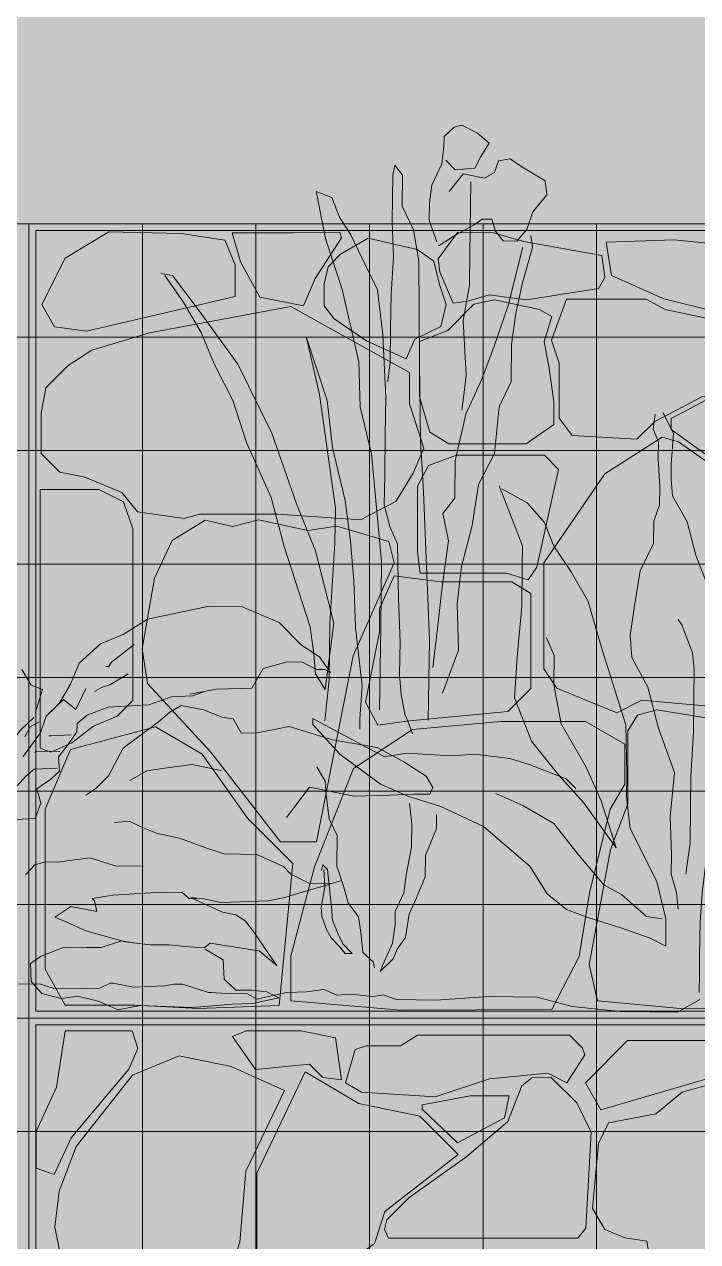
# Model space of a CAD drawing. Header units: centimetres. Extents: x -4381 to 5639, y -3920 to 4826.
# Drawn here: x 180.861 to 181.491, y 5.204 to 6.343 of the extents above; entities that cross this region are included whole.
import ezdxf
from ezdxf.xclip import XClip

# ---------------------------------------------------------------- set-up
doc = ezdxf.new("R2010")
doc.units = ezdxf.units.CM
doc.header["$MEASUREMENT"] = 0
doc.header["$XCLIPFRAME"] = 0
doc.set_wipeout_variables(frame=1)
doc.linetypes.add('Wipeout_Contour', pattern=[100, 0, -100])
for name, color, linetype, lineweight in [('0_Pen_No__1', 7, 'Continuous', 5), ('0_Pen_No__2', 8, 'Continuous', 5), ('0_Pen_No__7', 7, 'Continuous', 5), ('Mur de clôture_Pen_No__1', 7, 'Continuous', 5), ('MURS CLOTURE_Pen_No__20', 1, 'Continuous', 5), ('net_Pen_No__1', 7, 'Continuous', 5)]:
    doc.layers.add(name, color=color, linetype=linetype, lineweight=lineweight)
for name, color, linetype, lineweight, true_color in [('cad-block.com_Pen_No__62', 7, 'Continuous', 5, 0xaaaaaa), ('hatch stone_Pen_No__254', 7, 'Continuous', 13, 0xe8e8e8), ('Mur de clôture_Pen_No__178', 7, 'Continuous', 5, 0xbda888), ('MURS CLOTURE_Pen_No__181', 7, 'Continuous', 5, 0xddeaa8), ('MURS CLOTURE_Pen_No__84', 7, 'Continuous', 5, 0x41c341), ('Structural - Bearing_Pen_No__178', 7, 'Continuous', 5, 0xbda888)]:
    doc.layers.add(name, color=color, linetype=linetype, lineweight=lineweight, true_color=true_color)
for name, color, linetype in [('Drawing & Figure', 7, 'Continuous'), ('Mur de clôture', 7, 'Continuous'), ('Structural - Bearing', 7, 'Continuous')]:
    doc.layers.add(name, color=color, linetype=linetype)

# ---------------------------------------------------------------- blocks, each defined once
blk = doc.blocks.new('Drawing_15_15', base_point=(-267.6734, 10.6179))
at = {"layer": 'hatch stone_Pen_No__254', "linetype": 'Continuous', "ltscale": 10}
for points in [[(181.0584, 6.0882), (181.0584, 6.1177), (181.0487, 6.1408), (181.008, 6.147), (180.9404, 6.1485), (180.8994, 6.1239), (180.8777, 6.0807), (180.8895, 6.0598), (180.9193, 6.0556)], [(181.0815, 6.0875), (181.1223, 6.0793), (181.1331, 6.1049), (181.1578, 6.143), (181.1563, 6.148), (181.1127, 6.1478), (181.0555, 6.1476), (181.0633, 6.1206)], [(181.1829, 6.1427), (181.157, 6.1277), (181.1453, 6.116), (181.1417, 6.0999), (181.1417, 6.0793), (181.151, 6.0671), (181.1813, 6.0468), (181.2184, 6.0299), (181.2265, 6.0481), (181.2506, 6.06), (181.2558, 6.0806), (181.2494, 6.0994), (181.2441, 6.1212), (181.2287, 6.1322)], [(181.2499, 6.1113), (181.2624, 6.0819), (181.2761, 6.0839), (181.2959, 6.0897), (181.3308, 6.085), (181.3982, 6.0956), (181.4041, 6.1059), (181.4013, 6.1265), (181.3281, 6.1396), (181.3, 6.1478), (181.2664, 6.148), (181.2482, 6.1233)], [(181.4054, 6.1389), (181.4102, 6.1078), (181.4593, 6.086), (181.5112, 6.0731), (181.5394, 6.0613), (181.5737, 6.0764), (181.5773, 6.0934), (181.558, 6.1127), (181.5441, 6.1337), (181.4688, 6.1413)], [(181.2307, 6.0459), (181.2307, 5.9944), (181.2404, 5.9612), (181.2581, 5.9504), (181.3305, 5.9504), (181.3564, 5.9685), (181.3564, 5.9895), (181.3521, 6.0207), (181.3473, 6.046), (181.3545, 6.0693), (181.3429, 6.0761), (181.301, 6.085), (181.2817, 6.0808), (181.2572, 6.0563)], [(181.3541, 6.0472), (181.3615, 6.0257), (181.3615, 5.9742), (181.3737, 5.958), (181.434, 5.9545), (181.4508, 5.9713), (181.4949, 5.9943), (181.5258, 5.9984), (181.5311, 6.0397), (181.5151, 6.0645), (181.4606, 6.076), (181.4428, 6.0855), (181.3684, 6.0855)], [(180.8771, 5.9786), (180.8771, 5.9412), (180.8945, 5.9238), (180.9177, 5.919), (180.9525, 5.9049), (180.9671, 5.8867), (181.0107, 5.8804), (181.025, 5.8846), (181.0984, 5.8846), (181.1755, 5.8792), (181.2086, 5.8963), (181.2249, 5.9228), (181.2347, 5.9463), (181.2216, 5.9876), (181.2216, 6.0169), (181.1104, 6.0787), (180.9782, 6.0541), (180.9245, 6.0379), (180.9023, 6.0237), (180.8814, 6.0027)], [(181.4662, 5.9637), (181.5184, 5.926), (181.528, 5.9311), (181.5342, 5.9448), (181.524, 5.9866), (181.4993, 5.9914), (181.4662, 5.9739)], [(181.5045, 5.7044), (181.6294, 5.702), (181.6458, 5.8411), (181.6458, 5.8753), (181.5411, 5.9042), (181.4731, 5.9521), (181.4576, 5.9566), (181.404, 5.9222), (181.3471, 5.8391), (181.3471, 5.7397), (181.3592, 5.7218), (181.4152, 5.6987), (181.4387, 5.7104)], [(181.2314, 5.8294), (181.3123, 5.8294), (181.3323, 5.823), (181.3405, 5.835), (181.3608, 5.9264), (181.3477, 5.9396), (181.2655, 5.9396), (181.2392, 5.93), (181.2289, 5.9108), (181.2289, 5.849)], [(180.876, 5.6654), (180.8862, 5.6617), (180.9056, 5.6706), (180.926, 5.6861), (180.9482, 5.6956), (180.9626, 5.71), (180.9626, 5.8707), (180.954, 5.8959), (180.9309, 5.9075), (180.876, 5.9075)], [(180.9766, 5.726), (181.0356, 5.6618), (181.1007, 5.5779), (181.1346, 5.5779), (181.1689, 5.7519), (181.2072, 5.8388), (181.2022, 5.8589), (181.1535, 5.8731), (181.1265, 5.8691), (181.0803, 5.8793), (181.0559, 5.8729), (181.0305, 5.8788), (180.9994, 5.8599), (180.983, 5.8245), (180.9715, 5.7585)], [(181.1917, 5.6871), (181.2213, 5.6911), (181.3135, 5.7), (181.3349, 5.7214), (181.3349, 5.8102), (181.3171, 5.8212), (181.2504, 5.8212), (181.2072, 5.8268), (181.1935, 5.7959), (181.1935, 5.7743), (181.1803, 5.7086)], [(181.3895, 5.463), (181.3973, 5.4291), (181.4781, 5.4218), (181.5995, 5.423), (181.6418, 5.46), (181.6418, 5.5056), (181.613, 5.5589), (181.613, 5.5925), (181.6377, 5.5925), (181.6511, 5.6059), (181.6079, 5.6741), (181.5237, 5.6898), (181.4526, 5.7015), (181.4345, 5.6965), (181.4256, 5.6817), (181.4256, 5.6135), (181.4093, 5.5709)], [(180.8806, 5.6085), (180.8806, 5.4587), (180.8993, 5.425), (180.965, 5.425), (181.0237, 5.422), (181.0996, 5.4248), (181.1122, 5.5577), (181.0699, 5.6001), (181.0277, 5.6599), (180.9838, 5.6856), (180.9045, 5.6644)], [(181.1106, 5.4292), (181.2136, 5.4204), (181.3546, 5.421), (181.3801, 5.4705), (181.3897, 5.5303), (181.4092, 5.6085), (181.4227, 5.6319), (181.4227, 5.6693), (181.3861, 5.6904), (181.307, 5.6904), (181.2241, 5.6829), (181.169, 5.6466), (181.1326, 5.5546), (181.1106, 5.4711)], [(180.8892, 5.2666), (180.9051, 5.3011), (180.9589, 5.3651), (180.9673, 5.3845), (180.9622, 5.4012), (180.8993, 5.4012), (180.8912, 5.3484), (180.8723, 5.3069), (180.8723, 5.2725)], [(181.0775, 5.3648), (181.1278, 5.3698), (181.1403, 5.3573), (181.1579, 5.3551), (181.1521, 5.3946), (181.1198, 5.4012), (181.0688, 5.4012), (181.0559, 5.3957)], [(181.1707, 5.3835), (181.1615, 5.3525), (181.1767, 5.3438), (181.2453, 5.3395), (181.2961, 5.3561), (181.3508, 5.3616), (181.3685, 5.3524), (181.3853, 5.3785), (181.3833, 5.3849), (181.3711, 5.3971), (181.2289, 5.3971), (181.2131, 5.3871), (181.181, 5.3871)], [(181.4005, 5.3272), (181.5018, 5.3568), (181.5411, 5.3625), (181.5275, 5.3921), (181.4253, 5.3921), (181.386, 5.3523)], [(181.0617, 5.1337), (181.0656, 5.1453), (181.0548, 5.1794), (181.0627, 5.2033), (181.0685, 5.2698), (181.1045, 5.3452), (181.0546, 5.3677), (181.0061, 5.3776), (180.9624, 5.3595), (180.9098, 5.293), (180.8939, 5.2512), (180.8898, 5.2175), (180.8999, 5.1686), (180.9124, 5.1562), (180.9653, 5.144), (181.0195, 5.144)], [(181.124, 5.3628), (181.0787, 5.2679), (181.0787, 5.144), (181.1018, 5.1377), (181.1887, 5.2021), (181.1985, 5.2322), (181.267, 5.2854), (181.231, 5.3214), (181.1742, 5.333)], [(181.3358, 5.3572), (181.3266, 5.3495), (181.3134, 5.3162), (181.275, 5.2836), (181.2207, 5.2447), (181.2003, 5.2243), (181.1982, 5.2154), (181.2019, 5.2072), (181.3789, 5.2072), (181.3863, 5.2166), (181.3914, 5.3062), (181.3778, 5.3336), (181.3539, 5.3575)], [(181.4434, 5.2042), (181.4501, 5.1651), (181.4595, 5.1601), (181.5119, 5.1617), (181.6028, 5.1658), (181.6492, 5.1629), (181.6643, 5.1849), (181.6645, 5.2648), (181.6601, 5.2741), (181.6445, 5.2779), (181.6386, 5.2872), (181.6336, 5.3137), (181.6143, 5.3259), (181.5834, 5.3454), (181.5527, 5.3498), (181.5079, 5.3524), (181.4765, 5.3437), (181.4519, 5.3235), (181.4074, 5.315), (181.3981, 5.2958), (181.3927, 5.2348), (181.4042, 5.2152), (181.4228, 5.2073)], [(181.2333, 5.3278), (181.2664, 5.2964), (181.3102, 5.3198), (181.3146, 5.3403), (181.2783, 5.3403), (181.2333, 5.3318)]]:
    blk.add_hatch(color=256, dxfattribs=at).paths.add_polyline_path(points)
at = {"color": 254, "linetype": 'Wipeout_Contour', "lineweight": 0, "ltscale": 1949.553127}
blk.add_wipeout([(171.2353, 9.3144), (171.2353, 8.2641), (171.834, 8.0562), (172.6538, 7.7783), (173.3279, 7.5562), (174.174, 7.2179), (179.4853, 7.2179), (179.4853, 6.2594), (180.4144, 6.1562), (186.2853, 6.1562), (186.2853, 9.3144)], dxfattribs=at).dxf.layer = 'Structural - Bearing'
at = {"layer": 'Structural - Bearing_Pen_No__178', "linetype": 'Continuous', "ltscale": 10}
blk.add_hatch(color=256, dxfattribs=at).paths.add_polyline_path([(171.2353, 9.3144), (171.2353, 8.2641), (171.834, 8.0562), (172.6538, 7.7783), (173.3279, 7.5562), (174.174, 7.2179), (179.4853, 7.2179), (179.4853, 6.2594), (180.4144, 6.1562), (186.2853, 6.1562), (186.2853, 9.3144)])
at = {"color": 254, "linetype": 'Wipeout_Contour', "lineweight": 0, "ltscale": 1671.77046}
blk.add_wipeout([(179.4853, 5.4131), (179.4853, 3.1827), (181.1878, 3.0031), (181.4619, 2.9897), (187.4252, 2.5376), (187.8062, 2.5014), (191.5693, 2.1494), (191.6061, 2.1461), (191.6061, 5.4131)], dxfattribs=at).dxf.layer = 'Mur de clôture'
at = {"layer": 'Mur de clôture_Pen_No__178', "linetype": 'Continuous', "ltscale": 10}
blk.add_hatch(color=256, dxfattribs=at).paths.add_polyline_path([(179.4853, 5.4131), (179.4853, 3.1827), (181.1878, 3.0031), (181.4619, 2.9897), (187.4252, 2.5376), (187.8062, 2.5014), (191.5693, 2.1494), (191.6061, 2.1461), (191.6061, 5.4131)])
at = {"layer": 'cad-block.com_Pen_No__62', "linetype": 'Continuous', "ltscale": 10, "flags": 128}
for points in [[(180.8892, 5.2666), (180.8723, 5.2725), (180.8723, 5.3069), (180.8912, 5.3484), (180.8993, 5.4012), (180.9622, 5.4012), (180.9673, 5.3845), (180.9589, 5.3651), (180.9051, 5.3011), (180.8892, 5.2666)], [(181.0775, 5.3648), (181.0559, 5.3957), (181.0688, 5.4012), (181.1198, 5.4012), (181.1521, 5.3946), (181.1579, 5.3551), (181.1403, 5.3573), (181.1278, 5.3698), (181.0775, 5.3648)], [(181.1707, 5.3835), (181.1615, 5.3525), (181.1767, 5.3438), (181.2453, 5.3395), (181.2961, 5.3561), (181.3508, 5.3616), (181.3685, 5.3524), (181.3853, 5.3785), (181.3833, 5.3849), (181.3711, 5.3971), (181.2289, 5.3971), (181.2131, 5.3871), (181.181, 5.3871), (181.1707, 5.3835)], [(181.4005, 5.3272), (181.386, 5.3523), (181.4253, 5.3921), (181.5275, 5.3921), (181.5411, 5.3625), (181.5018, 5.3568), (181.4005, 5.3272)], [(181.0617, 5.1337), (181.0195, 5.144), (180.9653, 5.144), (180.9124, 5.1562), (180.8999, 5.1686), (180.8898, 5.2175), (180.8939, 5.2512), (180.9098, 5.293), (180.9624, 5.3595), (181.0061, 5.3776), (181.0546, 5.3677), (181.1045, 5.3452), (181.0685, 5.2698), (181.0627, 5.2033), (181.0548, 5.1794), (181.0656, 5.1453), (181.0617, 5.1337)], [(181.124, 5.3628), (181.0787, 5.2679), (181.0787, 5.144), (181.1018, 5.1377), (181.1887, 5.2021), (181.1985, 5.2322), (181.267, 5.2854), (181.231, 5.3214), (181.1742, 5.333), (181.124, 5.3628)], [(181.3358, 5.3572), (181.3539, 5.3575), (181.3778, 5.3336), (181.3914, 5.3062), (181.3863, 5.2166), (181.3789, 5.2072), (181.2019, 5.2072), (181.1982, 5.2154), (181.2003, 5.2243), (181.2207, 5.2447), (181.275, 5.2836), (181.3134, 5.3162), (181.3266, 5.3495), (181.3358, 5.3572)], [(181.4434, 5.2042), (181.4501, 5.1651), (181.4595, 5.1601), (181.5119, 5.1617), (181.6028, 5.1658), (181.6492, 5.1629), (181.6643, 5.1849), (181.6645, 5.2648), (181.6601, 5.2741), (181.6445, 5.2779), (181.6386, 5.2872), (181.6336, 5.3137), (181.6143, 5.3259), (181.5834, 5.3454), (181.5527, 5.3498), (181.5079, 5.3524), (181.4765, 5.3437), (181.4519, 5.3235), (181.4074, 5.315), (181.3981, 5.2958), (181.3927, 5.2348), (181.4042, 5.2152), (181.4228, 5.2073), (181.4434, 5.2042)], [(181.2333, 5.3278), (181.2333, 5.3318), (181.2783, 5.3403), (181.3146, 5.3403), (181.3102, 5.3198), (181.2664, 5.2964), (181.2333, 5.3278)]]:
    blk.add_lwpolyline(points, close=True, dxfattribs=at)
at = {"layer": 'net_Pen_No__1', "linetype": 'Continuous', "ltscale": 10, "flags": 128}
blk.add_lwpolyline([(180.8719, 5.4067), (180.8719, 4.6763), (182.2393, 4.6763), (182.2393, 5.4067), (180.8719, 5.4067)], close=True, dxfattribs=at)
for points in [[(179.4853, 5.3069), (180.8655, 5.3069)], [(180.8655, 5.3069), (182.2456, 5.3069)]]:
    blk.add_lwpolyline(points, dxfattribs=at)
at = {"color": 254, "linetype": 'Wipeout_Contour', "lineweight": 0, "ltscale": 742.542426}
blk.add_wipeout([(179.4853, 5.4131), (191.6044, 5.4131), (191.6044, 6.1562), (179.4853, 6.1562)], dxfattribs=at).dxf.layer = 'Mur de clôture'
at = {"layer": '0_Pen_No__2', "linetype": 'Continuous', "ltscale": 10}
blk.add_hatch(color=256, dxfattribs=at).paths.add_polyline_path([(171.2353, 10.1144), (171.2353, 8.2641), (174.174, 7.2179), (179.4853, 7.2179), (179.4853, 6.1562), (185.7853, 6.1562), (186.2853, 6.1562), (186.2853, 8.2641), (186.2853, 10.1144)])
at = {"layer": 'Mur de clôture_Pen_No__178', "linetype": 'Continuous', "ltscale": 10}
blk.add_hatch(color=256, dxfattribs=at).paths.add_polyline_path([(179.4853, 5.4131), (191.6044, 5.4131), (191.6044, 6.1562), (179.4853, 6.1562)])
at = {"layer": 'MURS CLOTURE_Pen_No__181', "linetype": 'Continuous', "lineweight": 0, "ltscale": 10, "true_color": 0xe2e9c8}
blk.add_hatch(color=254, dxfattribs=at).paths.add_polyline_path([(181.5098, 5.4167), (181.547, 5.526), (181.6137, 5.6011), (181.6253, 5.6941), (181.5821, 5.6855), (181.5224, 5.6248), (181.4842, 5.6097), (181.522, 5.7163), (181.4992, 5.8202), (181.4683, 5.9604), (181.4582, 5.9796), (181.4008, 5.7607), (181.4542, 5.6844), (181.4381, 5.6379), (181.3803, 5.8171), (181.3078, 5.9082), (181.313, 5.8281), (181.3221, 5.7508), (181.3475, 5.6573), (181.3153, 5.6559), (181.2185, 5.6609), (181.1984, 5.6575), (181.2907, 5.5923), (181.4033, 5.5378), (181.4192, 5.4974), (181.4922, 5.437)])
at = {"layer": 'MURS CLOTURE_Pen_No__181', "linetype": 'Continuous', "lineweight": 0, "ltscale": 10, "true_color": 0xdfe9b8}
blk.add_hatch(color=254, dxfattribs=at).paths.add_polyline_path([(180.0924, 5.7365), (180.0019, 5.8199), (179.9346, 5.8134), (179.8776, 5.7788), (179.8629, 5.7567), (179.9417, 5.7365), (179.9397, 5.7084), (179.8041, 5.6853), (179.7511, 5.6492), (179.7611, 5.6135), (179.8575, 5.6223), (179.9139, 5.5821), (179.9865, 5.5951), (179.9196, 5.5675), (179.7657, 5.543), (179.7106, 5.5247), (179.6213, 5.4453), (179.607, 5.3965), (179.7963, 5.4007), (179.9389, 5.4172), (180.0777, 5.4448), (180.2264, 5.4289), (180.2725, 5.4035), (180.4073, 5.4101), (180.5737, 5.4309), (180.6891, 5.4283), (180.8562, 5.4026), (181.0186, 5.423), (181.0881, 5.4377), (181.0678, 5.504), (181.0166, 5.5259), (181.1414, 5.5521), (180.9857, 5.5856), (181.1944, 5.632), (181.1802, 5.6669), (181.0327, 5.6838), (180.9989, 5.7136), (181.1287, 5.7791), (180.9763, 5.7861), (180.8713, 5.6983), (180.8361, 5.7562), (180.7737, 5.7626), (180.7588, 5.73), (180.7386, 5.6935), (180.6816, 5.6959), (180.5866, 5.679), (180.5398, 5.6529), (180.4952, 5.6382), (180.3116, 5.7269), (180.2382, 5.7371), (180.1867, 5.7839), (180.1099, 5.7552)])
at = {"layer": 'MURS CLOTURE_Pen_No__20', "linetype": 'Continuous', "lineweight": 0, "ltscale": 10, "true_color": 0xf37474}
blk.add_hatch(color=11, dxfattribs=at).paths.add_polyline_path([(181.2455, 6.2241), (181.2422, 6.1922), (181.2402, 6.1758), (181.247, 6.1392), (181.2864, 6.1459), (181.3091, 6.1402), (181.3265, 6.2093), (181.2826, 6.2081), (181.2752, 6.2075), (181.2766, 6.2405)])
at = {"layer": 'MURS CLOTURE_Pen_No__84', "linetype": 'Continuous', "lineweight": 0, "ltscale": 10, "true_color": 0x94d594}
blk.add_hatch(color=73, dxfattribs=at).paths.add_polyline_path([(180.9998, 6.1078), (181.1963, 5.4622), (181.2363, 5.5651), (181.2507, 5.6111), (181.2434, 5.741), (181.2859, 5.9121), (181.3365, 6.1343), (181.3369, 6.1672), (181.2306, 6.061), (181.2316, 5.953), (181.2077, 6.211), (181.2043, 6.0904), (181.1993, 5.9937), (181.1547, 6.2013), (181.1428, 6.1424), (181.1511, 6.0664), (181.1616, 5.9697), (181.1664, 5.8589), (181.1511, 6.0664), (181.1462, 5.9327), (181.1501, 5.831), (181.1157, 5.8943), (181.0727, 6.0009)])
at = {"layer": '0_Pen_No__1', "linetype": 'Continuous', "ltscale": 10}
blk.add_line((185.7853, 6.1562), (179.4853, 6.1562), dxfattribs=at)
at = {"layer": '0_Pen_No__7', "linetype": 'Continuous', "ltscale": 10, "flags": 128}
for points in [[(181.247, 6.1392), (181.2399, 6.1594), (181.2402, 6.1758), (181.2422, 6.1922), (181.2516, 6.2122), (181.2537, 6.2286), (181.2538, 6.2377), (181.2631, 6.2467), (181.2704, 6.2485), (181.2849, 6.241), (181.2958, 6.2317), (181.2883, 6.219), (181.2826, 6.2081), (181.2643, 6.2065), (181.2553, 6.2158)], [(181.247, 6.1392), (181.2399, 6.1594), (181.2402, 6.1758), (181.2422, 6.1922), (181.2516, 6.2122), (181.2537, 6.2286), (181.2538, 6.2377), (181.2631, 6.2467), (181.2704, 6.2485), (181.2849, 6.241), (181.2958, 6.2317), (181.2883, 6.219), (181.2826, 6.2081), (181.2643, 6.2065), (181.2553, 6.2158)], [(181.239, 5.6917), (181.2401, 5.7666), (181.2373, 5.836), (181.2346, 5.9055), (181.2316, 5.953), (181.2308, 6.0261), (181.2303, 6.1211), (181.2252, 6.1504), (181.2145, 6.1725), (181.2149, 6.2017), (181.2077, 6.211), (181.2058, 6.2018), (181.2052, 6.158), (181.2066, 6.1251), (181.2043, 6.0904), (181.2038, 6.0576), (181.2034, 6.0265), (181.2013, 6.0083)], [(181.2586, 6.1865), (181.2716, 6.2028), (181.2916, 6.1989), (181.3009, 6.2042), (181.3047, 6.2151), (181.3157, 6.2168), (181.3265, 6.2093), (181.3483, 6.1963), (181.3499, 6.1834), (181.3369, 6.1672), (181.3312, 6.1508), (181.3219, 6.14), (181.3091, 6.1402), (181.3019, 6.1494), (181.2984, 6.1604), (181.2893, 6.1605), (181.2819, 6.1551), (181.2653, 6.1462), (181.2487, 6.1355)], [(181.2586, 6.1865), (181.2716, 6.2028), (181.2916, 6.1989), (181.3009, 6.2042), (181.3047, 6.2151), (181.3157, 6.2168), (181.3265, 6.2093), (181.3483, 6.1963), (181.3499, 6.1834), (181.3369, 6.1672), (181.3312, 6.1508), (181.3219, 6.14), (181.3091, 6.1402), (181.3019, 6.1494), (181.2984, 6.1604), (181.2893, 6.1605), (181.2819, 6.1551), (181.2653, 6.1462), (181.2487, 6.1355)], [(181.1935, 5.7014), (181.1945, 5.78), (181.1954, 5.8403), (181.1858, 5.9409), (181.1754, 5.9849), (181.1742, 6.0269), (181.1586, 6.0947), (181.1428, 6.1424), (181.1343, 6.1864), (181.1488, 6.1807), (181.1559, 6.1623), (181.1666, 6.1457), (181.1737, 6.131), (181.1915, 6.0943), (181.1964, 6.0522), (181.1993, 5.9937), (181.1988, 5.959), (181.1983, 5.9206), (181.1979, 5.8932), (181.2031, 5.873), (181.2102, 5.8565), (181.2113, 5.8053), (181.2126, 5.7651), (181.2122, 5.7341), (181.2138, 5.7158), (181.2172, 5.6975), (181.2207, 5.6883), (181.2242, 5.6791)], [(181.2788, 6.1954), (181.2785, 6.1735), (181.2782, 6.1497), (181.2779, 6.1296), (181.2775, 6.0986), (181.2716, 6.0658), (181.2745, 6.0146), (181.2725, 5.9982), (181.2704, 5.9817)], [(181.2788, 6.1954), (181.2785, 6.1735), (181.2782, 6.1497), (181.2779, 6.1296), (181.2775, 6.0986), (181.2716, 6.0658), (181.2745, 6.0146), (181.2725, 5.9982), (181.2704, 5.9817)], [(181.2522, 5.7171), (181.2673, 5.7571), (181.2661, 5.8009), (181.2702, 5.8356), (181.2799, 5.8738), (181.2859, 5.9121), (181.3009, 5.9411), (181.3052, 5.9849), (181.3165, 6.0085), (181.3169, 6.0432), (181.321, 6.0724), (181.3268, 6.0997), (181.3365, 6.1343), (181.3348, 6.1453)], [(181.2522, 5.7171), (181.2673, 5.7571), (181.2661, 5.8009), (181.2702, 5.8356), (181.2799, 5.8738), (181.2859, 5.9121), (181.3009, 5.9411), (181.3052, 5.9849), (181.3165, 6.0085), (181.3169, 6.0432), (181.321, 6.0724), (181.3268, 6.0997), (181.3365, 6.1343), (181.3348, 6.1453)], [(181.3273, 6.1344), (181.3138, 6.0798), (181.3005, 6.0416), (181.2891, 6.0107), (181.274, 5.978), (181.2643, 5.9343), (181.2638, 5.8996), (181.2526, 5.8852), (181.2578, 5.8595), (181.2517, 5.8139), (181.2475, 5.7774), (181.2434, 5.741)], [(180.9925, 6.1079), (181.0104, 6.0821), (181.0265, 6.0545), (181.0389, 6.0251), (181.0567, 5.9901), (181.0689, 5.9516), (181.092, 5.9001), (181.1042, 5.8543), (181.1287, 5.7791), (181.132, 5.7534), (181.1336, 5.7351), (181.1426, 5.7204), (181.1507, 5.7824), (181.1334, 5.8502), (181.1157, 5.8943), (181.0928, 5.9604), (181.0608, 6.0248), (181.0249, 6.0746), (180.9998, 6.1078), (180.9888, 6.1098)], [(180.9925, 6.1079), (181.0104, 6.0821), (181.0265, 6.0545), (181.0389, 6.0251), (181.0567, 5.9901), (181.0689, 5.9516), (181.092, 5.9001), (181.1042, 5.8543), (181.1287, 5.7791), (181.132, 5.7534), (181.1336, 5.7351), (181.1426, 5.7204), (181.1507, 5.7824), (181.1334, 5.8502), (181.1157, 5.8943), (181.0928, 5.9604), (181.0608, 6.0248), (181.0249, 6.0746), (180.9998, 6.1078), (180.9888, 6.1098)], [(181.1422, 5.6912), (181.1463, 5.7295), (181.1471, 5.7825), (181.1517, 5.8573), (181.1522, 5.8902), (181.1372, 5.9963), (181.1251, 6.0495), (181.1444, 5.9908), (181.1493, 5.9469), (181.1614, 5.8974), (181.1664, 5.8589), (181.1695, 5.8223), (181.1708, 5.7785), (181.1773, 5.7236), (181.1751, 5.6926), (181.1749, 5.6834)], [(181.1422, 5.6912), (181.1463, 5.7295), (181.1471, 5.7825), (181.1517, 5.8573), (181.1522, 5.8902), (181.1372, 5.9963), (181.1251, 6.0495), (181.1444, 5.9908), (181.1493, 5.9469), (181.1614, 5.8974), (181.1664, 5.8589), (181.1695, 5.8223), (181.1708, 5.7785), (181.1773, 5.7236), (181.1751, 5.6926), (181.1749, 5.6834)], [(181.4582, 5.9796), (181.4683, 5.9604), (181.4662, 5.9311), (181.466, 5.9173), (181.4675, 5.9017), (181.481, 5.8774), (181.4892, 5.8462), (181.4992, 5.8202), (181.5142, 5.7803), (181.5172, 5.7491), (181.522, 5.7163), (181.5162, 5.6749), (181.509, 5.6491), (181.5068, 5.6163), (181.5013, 5.5974), (181.4991, 5.5629), (181.4952, 5.5302), (181.4931, 5.5026), (181.4927, 5.4715), (181.4925, 5.4543), (181.4922, 5.437)], [(181.4582, 5.9796), (181.4683, 5.9604), (181.4662, 5.9311), (181.466, 5.9173), (181.4675, 5.9017), (181.481, 5.8774), (181.4892, 5.8462), (181.4992, 5.8202), (181.5142, 5.7803), (181.5172, 5.7491), (181.522, 5.7163), (181.5162, 5.6749), (181.509, 5.6491), (181.5068, 5.6163), (181.5013, 5.5974), (181.4991, 5.5629), (181.4952, 5.5302), (181.4931, 5.5026), (181.4927, 5.4715), (181.4925, 5.4543), (181.4922, 5.437)], [(181.4513, 5.9779), (181.4493, 5.9641), (181.4544, 5.952), (181.4541, 5.9364), (181.4555, 5.9105), (181.4553, 5.8933), (181.4499, 5.8778), (181.4496, 5.8571), (181.4372, 5.8314), (181.4315, 5.7969), (181.4277, 5.7711), (181.4292, 5.7503), (181.4443, 5.7225), (181.4542, 5.6844), (181.4691, 5.6428), (181.4651, 5.6014), (181.4664, 5.5668), (181.4661, 5.5478), (181.4711, 5.5305), (181.4726, 5.5149)], [(181.4513, 5.9779), (181.4493, 5.9641), (181.4544, 5.952), (181.4541, 5.9364), (181.4555, 5.9105), (181.4553, 5.8933), (181.4499, 5.8778), (181.4496, 5.8571), (181.4372, 5.8314), (181.4315, 5.7969), (181.4277, 5.7711), (181.4292, 5.7503), (181.4443, 5.7225), (181.4542, 5.6844), (181.4691, 5.6428), (181.4651, 5.6014), (181.4664, 5.5668), (181.4661, 5.5478), (181.4711, 5.5305), (181.4726, 5.5149)], [(181.3078, 5.9082), (181.3314, 5.895), (181.3476, 5.8766), (181.3564, 5.8545), (181.3725, 5.8305), (181.3886, 5.8029), (181.4008, 5.7607), (181.4236, 5.6873), (181.4248, 5.6417), (181.4245, 5.6197), (181.4277, 5.5905), (181.4526, 5.5408), (181.4613, 5.506), (181.461, 5.4804), (181.4464, 5.4879), (181.4192, 5.4974), (181.3882, 5.507), (181.3682, 5.5145), (181.3501, 5.5294), (181.334, 5.5552), (181.2907, 5.5923), (181.2507, 5.6111), (181.2198, 5.6207), (181.1944, 5.632), (181.1563, 5.6599), (181.1311, 5.6877), (181.1312, 5.6932), (181.1802, 5.6669), (181.1984, 5.6575), (181.2185, 5.6609), (181.2605, 5.6585), (181.2825, 5.66), (181.3153, 5.6559), (181.3335, 5.6502), (181.3681, 5.6369), (181.3771, 5.6277)], [(181.3078, 5.9082), (181.3314, 5.895), (181.3476, 5.8766), (181.3564, 5.8545), (181.3725, 5.8305), (181.3886, 5.8029), (181.4008, 5.7607), (181.4236, 5.6873), (181.4248, 5.6417), (181.4245, 5.6197), (181.4277, 5.5905), (181.4526, 5.5408), (181.4613, 5.506), (181.461, 5.4804), (181.4464, 5.4879), (181.4192, 5.4974), (181.3882, 5.507), (181.3682, 5.5145), (181.3501, 5.5294), (181.334, 5.5552), (181.2907, 5.5923), (181.2507, 5.6111), (181.2198, 5.6207), (181.1944, 5.632), (181.1563, 5.6599), (181.1311, 5.6877), (181.1312, 5.6932), (181.1802, 5.6669), (181.1984, 5.6575), (181.2185, 5.6609), (181.2605, 5.6585), (181.2825, 5.66), (181.3153, 5.6559), (181.3335, 5.6502), (181.3681, 5.6369), (181.3771, 5.6277)], [(181.3053, 5.9109), (181.3272, 5.8549), (181.3269, 5.8366), (181.3264, 5.7983), (181.3221, 5.7508), (181.3197, 5.7125), (181.3356, 5.6721), (181.3608, 5.6407), (181.3842, 5.6148), (181.4147, 5.5724), (181.4007, 5.6164), (181.3865, 5.6477), (181.3633, 5.6882), (181.3565, 5.7248), (181.3568, 5.7522), (181.3497, 5.7687)], [(181.3053, 5.9109), (181.3272, 5.8549), (181.3269, 5.8366), (181.3264, 5.7983), (181.3221, 5.7508), (181.3197, 5.7125), (181.3356, 5.6721), (181.3608, 5.6407), (181.3842, 5.6148), (181.4147, 5.5724), (181.4007, 5.6164), (181.3865, 5.6477), (181.3633, 5.6882), (181.3565, 5.7248), (181.3568, 5.7522), (181.3497, 5.7687)], [(181.016, 5.716), (181.0411, 5.7209), (181.0739, 5.7218), (181.0847, 5.74), (181.1071, 5.7463), (181.1215, 5.7461), (181.1345, 5.7393), (181.1424, 5.7392), (181.1476, 5.7365), (181.1373, 5.7511), (181.1204, 5.7618), (181.0997, 5.7831), (181.0644, 5.798), (181.0342, 5.7984), (180.9763, 5.7861), (180.9538, 5.772), (180.9326, 5.7631), (180.9127, 5.745), (180.9045, 5.7254), (180.8938, 5.7072), (180.8818, 5.6955), (180.8763, 5.6798), (180.8603, 5.6577)], [(180.8529, 5.5988), (180.8713, 5.5998), (180.8767, 5.6142), (180.873, 5.6274), (180.8862, 5.6364), (180.8942, 5.6441), (180.8931, 5.6573), (180.9024, 5.669), (180.9105, 5.6807), (180.9106, 5.6886), (180.9199, 5.6963), (180.9397, 5.7039), (180.9778, 5.706), (180.9989, 5.7136), (181.0186, 5.7146), (181.0292, 5.7184)], [(181.4799, 5.5477), (181.4838, 5.5769), (181.4842, 5.6097), (181.4846, 5.6391), (181.4869, 5.6805), (181.4873, 5.7116), (181.4877, 5.7392), (181.4862, 5.7547), (181.4762, 5.7808), (181.4728, 5.786)], [(181.4799, 5.5477), (181.4838, 5.5769), (181.4842, 5.6097), (181.4846, 5.6391), (181.4869, 5.6805), (181.4873, 5.7116), (181.4877, 5.7392), (181.4862, 5.7547), (181.4762, 5.7808), (181.4728, 5.786)], [(180.8713, 5.6983), (180.8782, 5.7205), (180.8677, 5.7246), (180.8588, 5.7391)], [(180.8713, 5.6983), (180.8782, 5.7205), (180.8677, 5.7246), (180.8588, 5.7391)], [(180.9641, 5.7626), (180.9429, 5.7459), (180.9402, 5.742), (180.9376, 5.742)], [(180.9641, 5.7626), (180.9429, 5.7459), (180.9402, 5.742), (180.9376, 5.742)], [(180.9585, 5.7352), (180.9413, 5.7249), (180.9334, 5.7224), (180.9268, 5.7185)], [(180.9585, 5.7352), (180.9413, 5.7249), (180.9334, 5.7224), (180.9268, 5.7185)], [(180.9189, 5.7213), (180.9095, 5.7017), (180.8978, 5.711), (180.8818, 5.6955)], [(181.1064, 5.6006), (181.1278, 5.6291), (181.1697, 5.6207), (181.2025, 5.6216), (181.2262, 5.6225), (181.2406, 5.6224), (181.2434, 5.6289), (181.2369, 5.6395), (181.2161, 5.6529), (181.1913, 5.6663), (181.1494, 5.6735), (181.1089, 5.6858), (181.0773, 5.6797), (181.0641, 5.6799), (181.0564, 5.6931), (181.0459, 5.6946), (181.029, 5.7014), (181.008, 5.7056), (180.9974, 5.6992), (180.9868, 5.6901), (180.9536, 5.6656), (180.9401, 5.6396), (180.9282, 5.6279), (180.9189, 5.6215)], [(180.87, 5.6944), (180.858, 5.6827), (180.8486, 5.671), (180.826, 5.6516), (180.8103, 5.6519), (180.7879, 5.6482), (180.7732, 5.6327), (180.7494, 5.6199), (180.7271, 5.6189), (180.7074, 5.6165), (180.7022, 5.6218), (180.7023, 5.6297), (180.7023, 5.6336)], [(180.8752, 5.6903), (180.8666, 5.6854), (180.8618, 5.6761)], [(180.8752, 5.6903), (180.8666, 5.6854), (180.8618, 5.6761)], [(180.9052, 5.6781), (180.8868, 5.6771), (180.8842, 5.6771)], [(180.9052, 5.6781), (180.8868, 5.6771), (180.8842, 5.6771)], [(180.8945, 5.6625), (180.8735, 5.6628), (180.8708, 5.6615)], [(181.0453, 5.6447), (181.0178, 5.6503), (180.9928, 5.6467), (180.9757, 5.6443), (180.9598, 5.6354)], [(181.0453, 5.6447), (181.0178, 5.6503), (180.9928, 5.6467), (180.9757, 5.6443), (180.9598, 5.6354)], [(180.8916, 5.6468), (180.8706, 5.6458), (180.8626, 5.6393), (180.8546, 5.6302)], [(181.1349, 5.648), (181.1425, 5.6347), (181.1434, 5.6215), (181.1464, 5.5994), (181.1539, 5.5839), (181.1535, 5.5553), (181.1599, 5.5354), (181.1641, 5.521), (181.1738, 5.5076), (181.1758, 5.4933), (181.1778, 5.4745), (181.1876, 5.4656), (181.1886, 5.4601)], [(181.1349, 5.648), (181.1425, 5.6347), (181.1434, 5.6215), (181.1464, 5.5994), (181.1539, 5.5839), (181.1535, 5.5553), (181.1599, 5.5354), (181.1641, 5.521), (181.1738, 5.5076), (181.1758, 5.4933), (181.1778, 5.4745), (181.1876, 5.4656), (181.1886, 5.4601)], [(181.3021, 5.6232), (181.3275, 5.6119), (181.3565, 5.5951), (181.3781, 5.5674), (181.4033, 5.5378), (181.4196, 5.5285), (181.4431, 5.508), (181.4577, 5.506)], [(181.3021, 5.6232), (181.3275, 5.6119), (181.3565, 5.5951), (181.3781, 5.5674), (181.4033, 5.5378), (181.4196, 5.5285), (181.4431, 5.508), (181.4577, 5.506)], [(181.2215, 5.6138), (181.2235, 5.5951), (181.2232, 5.573), (181.2184, 5.5467), (181.216, 5.5302), (181.208, 5.5127), (181.2079, 5.5006), (181.2054, 5.483), (181.202, 5.4753), (181.1963, 5.4622), (181.194, 5.4567), (181.2063, 5.4686), (181.2098, 5.4774), (181.2176, 5.4883), (181.2212, 5.5103), (181.228, 5.5256), (181.236, 5.5453), (181.2363, 5.5651), (181.2466, 5.5903), (181.2467, 5.6036)], [(181.1495, 5.5388), (181.1272, 5.5391), (181.1106, 5.5477), (181.1037, 5.5548), (181.0788, 5.5662), (181.0482, 5.5667), (181.0301, 5.5725), (181.0065, 5.5812), (180.9857, 5.5856), (180.9718, 5.5914), (180.9594, 5.5971), (180.9454, 5.5959)], [(181.1495, 5.5388), (181.1272, 5.5391), (181.1106, 5.5477), (181.1037, 5.5548), (181.0788, 5.5662), (181.0482, 5.5667), (181.0301, 5.5725), (181.0065, 5.5812), (180.9857, 5.5856), (180.9718, 5.5914), (180.9594, 5.5971), (180.9454, 5.5959)], [(180.9727, 5.5552), (180.9463, 5.5555), (180.9227, 5.5628), (180.892, 5.559), (180.8808, 5.5592), (180.871, 5.5565), (180.8625, 5.5469)], [(180.9727, 5.5552), (180.9463, 5.5555), (180.9227, 5.5628), (180.892, 5.559), (180.8808, 5.5592), (180.871, 5.5565), (180.8625, 5.5469)], [(181.1414, 5.5521), (181.1422, 5.5356), (181.1387, 5.5169), (181.1396, 5.5081), (181.1439, 5.4959), (181.1482, 5.4881), (181.1558, 5.4803), (181.1612, 5.4736), (181.1678, 5.4736), (181.1591, 5.4825), (181.1548, 5.4914), (181.1495, 5.5047), (181.1486, 5.5168), (181.1466, 5.5344), (181.1447, 5.5521), (181.1403, 5.5565), (181.1391, 5.5511)], [(181.1414, 5.5521), (181.1422, 5.5356), (181.1387, 5.5169), (181.1396, 5.5081), (181.1439, 5.4959), (181.1482, 5.4881), (181.1558, 5.4803), (181.1612, 5.4736), (181.1678, 5.4736), (181.1591, 5.4825), (181.1548, 5.4914), (181.1495, 5.5047), (181.1486, 5.5168), (181.1466, 5.5344), (181.1447, 5.5521), (181.1403, 5.5565), (181.1391, 5.5511)], [(181.1578, 5.5419), (181.1376, 5.5355), (181.1219, 5.5312), (181.105, 5.5258), (181.0893, 5.5227), (181.0456, 5.5211), (181.0289, 5.5246), (181.0166, 5.5259), (181.0466, 5.5121), (181.0589, 5.5097), (181.0678, 5.504), (181.0766, 5.4927), (181.0886, 5.4746), (181.0974, 5.4622), (181.0808, 5.4758), (181.0585, 5.4795), (181.035, 5.4832), (181.0294, 5.4788), (181.0115, 5.4801), (180.997, 5.4815), (180.9791, 5.4817), (180.9556, 5.4843), (180.9389, 5.489), (180.9188, 5.4948), (180.901, 5.5029), (180.8899, 5.5075), (180.9046, 5.5174), (180.9291, 5.5126), (180.927, 5.5227), (180.9248, 5.5249), (180.9439, 5.528), (180.9898, 5.5308), (181.0088, 5.5305), (181.0155, 5.5248), (181.0222, 5.5247)], [(181.0305, 5.4776), (181.0471, 5.4674), (181.048, 5.4494), (181.0591, 5.4392), (181.0736, 5.439), (181.0881, 5.4377), (181.0993, 5.432), (181.0746, 5.4267), (181.0555, 5.4259), (181.0186, 5.423), (180.9693, 5.4248), (180.9491, 5.4206), (180.9302, 5.4287), (180.9113, 5.4334), (180.8956, 5.4314), (180.8777, 5.4361), (180.8678, 5.4474), (180.8669, 5.4642), (180.8771, 5.4708), (180.8985, 5.4794), (180.9197, 5.4792), (180.9332, 5.479), (180.9523, 5.4854), (180.9645, 5.483)], [(181.0305, 5.4776), (181.0471, 5.4674), (181.048, 5.4494), (181.0591, 5.4392), (181.0736, 5.439), (181.0881, 5.4377), (181.0993, 5.432), (181.0746, 5.4267), (181.0555, 5.4259), (181.0186, 5.423), (180.9693, 5.4248), (180.9491, 5.4206), (180.9302, 5.4287), (180.9113, 5.4334), (180.8956, 5.4314), (180.8777, 5.4361), (180.8678, 5.4474), (180.8669, 5.4642), (180.8771, 5.4708), (180.8985, 5.4794), (180.9197, 5.4792), (180.9332, 5.479), (180.9523, 5.4854), (180.9645, 5.483)], [(180.8557, 5.4452), (180.8765, 5.4449), (180.889, 5.4406), (180.9149, 5.441), (180.9308, 5.4408), (180.9417, 5.4457), (180.9442, 5.4457), (180.9633, 5.4421), (180.9775, 5.4427), (180.9926, 5.4433), (181.0009, 5.4449), (181.0093, 5.4448), (181.0334, 5.4369), (181.0359, 5.4369), (181.0501, 5.4359), (181.0699, 5.4357), (181.079, 5.4306), (181.0949, 5.4346), (181.1067, 5.4369), (181.125, 5.4375), (181.1418, 5.4398), (181.1534, 5.4346), (181.1659, 5.4353), (181.1876, 5.4333), (181.1968, 5.4348), (181.2093, 5.4303), (181.2462, 5.4298), (181.2956, 5.4332), (181.3408, 5.4326), (181.3735, 5.4239), (181.4186, 5.4192), (181.472, 5.4185), (181.4928, 5.4305)]]:
    blk.add_lwpolyline(points, dxfattribs=at)
at = {"layer": 'cad-block.com_Pen_No__62', "linetype": 'Continuous', "ltscale": 10, "flags": 128}
for points in [[(181.0584, 6.0882), (181.0584, 6.1177), (181.0487, 6.1408), (181.008, 6.147), (180.9404, 6.1485), (180.8994, 6.1239), (180.8777, 6.0807), (180.8895, 6.0598), (180.9193, 6.0556), (181.0584, 6.0882)], [(181.0815, 6.0875), (181.0633, 6.1206), (181.0555, 6.1476), (181.1127, 6.1478), (181.1563, 6.148), (181.1578, 6.143), (181.1331, 6.1049), (181.1223, 6.0793), (181.0815, 6.0875)], [(181.1829, 6.1427), (181.2287, 6.1322), (181.2441, 6.1212), (181.2494, 6.0994), (181.2558, 6.0806), (181.2506, 6.06), (181.2265, 6.0481), (181.2184, 6.0299), (181.1813, 6.0468), (181.151, 6.0671), (181.1417, 6.0793), (181.1417, 6.0999), (181.1453, 6.116), (181.157, 6.1277), (181.1829, 6.1427)], [(181.2499, 6.1113), (181.2624, 6.0819), (181.2761, 6.0839), (181.2959, 6.0897), (181.3308, 6.085), (181.3982, 6.0956), (181.4041, 6.1059), (181.4013, 6.1265), (181.3281, 6.1396), (181.3, 6.1478), (181.2664, 6.148), (181.2482, 6.1233), (181.2499, 6.1113)], [(181.4054, 6.1389), (181.4102, 6.1078), (181.4593, 6.086), (181.5112, 6.0731), (181.5394, 6.0613), (181.5737, 6.0764), (181.5773, 6.0934), (181.558, 6.1127), (181.5441, 6.1337), (181.4688, 6.1413), (181.4054, 6.1389)], [(181.2307, 6.0459), (181.2307, 5.9944), (181.2404, 5.9612), (181.2581, 5.9504), (181.3305, 5.9504), (181.3564, 5.9685), (181.3564, 5.9895), (181.3521, 6.0207), (181.3473, 6.046), (181.3545, 6.0693), (181.3429, 6.0761), (181.301, 6.085), (181.2817, 6.0808), (181.2572, 6.0563), (181.2307, 6.0459)], [(181.3615, 5.9742), (181.3615, 5.9971), (181.3615, 6.0257), (181.3541, 6.0472), (181.3684, 6.0855), (181.4428, 6.0855), (181.4606, 6.076), (181.5151, 6.0645), (181.5311, 6.0397), (181.5258, 5.9984), (181.4949, 5.9943), (181.4508, 5.9713), (181.434, 5.9545), (181.3737, 5.958), (181.3615, 5.9742)], [(181.1755, 5.8792), (181.2086, 5.8963), (181.2249, 5.9228), (181.2347, 5.9463), (181.2216, 5.9876), (181.2216, 6.0169), (181.145, 6.0594), (181.1104, 6.0787), (180.9782, 6.0541), (180.9245, 6.0379), (180.9023, 6.0237), (180.8814, 6.0027), (180.8771, 5.9786), (180.8771, 5.9412), (180.8945, 5.9238), (180.9177, 5.919), (180.9525, 5.9049), (180.9671, 5.8867), (181.0107, 5.8804), (181.025, 5.8846), (181.0984, 5.8846), (181.1755, 5.8792)], [(181.4662, 5.9637), (181.4662, 5.9739), (181.4993, 5.9914), (181.524, 5.9866), (181.5342, 5.9448), (181.528, 5.9311), (181.5184, 5.926), (181.4662, 5.9637)], [(181.5045, 5.7044), (181.4387, 5.7104), (181.4152, 5.6987), (181.3592, 5.7218), (181.3471, 5.7397), (181.3471, 5.8391), (181.404, 5.9222), (181.4576, 5.9566), (181.4731, 5.9521), (181.5411, 5.9042), (181.6458, 5.8753), (181.6458, 5.8411), (181.6294, 5.702), (181.5045, 5.7044)], [(181.2314, 5.8294), (181.3123, 5.8294), (181.3323, 5.823), (181.3405, 5.835), (181.3608, 5.9264), (181.3477, 5.9396), (181.2655, 5.9396), (181.2392, 5.93), (181.2289, 5.9108), (181.2289, 5.849), (181.2314, 5.8294)], [(180.876, 5.6654), (180.876, 5.9075), (180.9236, 5.9075), (180.9309, 5.9075), (180.954, 5.8959), (180.9626, 5.8707), (180.9626, 5.71), (180.9482, 5.6956), (180.926, 5.6861), (180.9056, 5.6706), (180.8862, 5.6617), (180.876, 5.6654)], [(180.9766, 5.726), (180.9715, 5.7585), (180.983, 5.8245), (180.9994, 5.8599), (181.0305, 5.8788), (181.0559, 5.8729), (181.0803, 5.8793), (181.1265, 5.8691), (181.1535, 5.8731), (181.2022, 5.8589), (181.2072, 5.8388), (181.1689, 5.7519), (181.1346, 5.5779), (181.1007, 5.5779), (181.0356, 5.6618), (180.9766, 5.726)], [(181.1917, 5.6871), (181.1803, 5.7086), (181.1935, 5.7743), (181.1935, 5.7959), (181.2072, 5.8268), (181.2504, 5.8212), (181.3171, 5.8212), (181.3349, 5.8102), (181.3349, 5.7214), (181.3135, 5.7), (181.2213, 5.6911), (181.1917, 5.6871)], [(181.3895, 5.463), (181.3973, 5.4291), (181.4781, 5.4218), (181.5995, 5.423), (181.6418, 5.46), (181.6418, 5.5056), (181.613, 5.5589), (181.613, 5.5925), (181.6377, 5.5925), (181.6511, 5.6059), (181.6079, 5.6741), (181.5237, 5.6898), (181.4526, 5.7015), (181.4345, 5.6965), (181.4256, 5.6817), (181.4256, 5.6456), (181.4256, 5.6135), (181.4093, 5.5709), (181.3895, 5.463)], [(180.8993, 5.425), (180.965, 5.425), (181.0237, 5.422), (181.0996, 5.4248), (181.1122, 5.5577), (181.0699, 5.6001), (181.0277, 5.6599), (181.0069, 5.6721), (180.9838, 5.6856), (180.9045, 5.6644), (180.8806, 5.6085), (180.8806, 5.4587), (180.8993, 5.425)], [(181.1106, 5.4292), (181.1106, 5.4711), (181.1326, 5.5546), (181.169, 5.6466), (181.2241, 5.6829), (181.307, 5.6904), (181.3861, 5.6904), (181.4227, 5.6693), (181.4227, 5.6319), (181.4092, 5.6085), (181.3897, 5.5303), (181.3801, 5.4705), (181.3546, 5.421), (181.2136, 5.4204), (181.1106, 5.4292)]]:
    blk.add_lwpolyline(points, close=True, dxfattribs=at)
at = {"layer": 'Mur de clôture_Pen_No__1', "linetype": 'Continuous', "ltscale": 10}
for p, q in [((179.4853, 6.1562), (191.6044, 6.1562)), ((179.4853, 5.4131), (191.6061, 5.4131))]:
    blk.add_line(p, q, dxfattribs=at)
at = {"layer": 'net_Pen_No__1', "linetype": 'Continuous', "ltscale": 10, "flags": 128}
for points in [[(179.4853, 6.1562), (179.4853, 5.4131), (180.8655, 5.4131), (180.8655, 6.1562), (179.4853, 6.1562)], [(180.8655, 6.1562), (180.8655, 5.4131), (182.2456, 5.4131), (182.2456, 6.1562), (180.8655, 6.1562)], [(180.8719, 6.1499), (180.8719, 5.4194), (182.2393, 5.4194), (182.2393, 6.1499), (180.8719, 6.1499)], [(179.4853, 5.4131), (179.4853, 4.6699), (180.8655, 4.6699), (180.8655, 5.4131), (179.4853, 5.4131)], [(180.8655, 5.4131), (180.8655, 4.6699), (182.2456, 4.6699), (182.2456, 5.4131), (180.8655, 5.4131)]]:
    blk.add_lwpolyline(points, close=True, dxfattribs=at)
for points in [[(180.9717, 6.1562), (180.9717, 5.4131)], [(181.0778, 6.1562), (181.0778, 5.4131)], [(181.184, 6.1562), (181.184, 5.4131)], [(181.2902, 6.1562), (181.2902, 5.4131)], [(181.3963, 6.1562), (181.3963, 5.4131)], [(179.4853, 6.0501), (180.8655, 6.0501)], [(180.8655, 6.0501), (182.2456, 6.0501)], [(179.4853, 5.9439), (180.8655, 5.9439)], [(180.8655, 5.9439), (182.2456, 5.9439)], [(179.4853, 5.8377), (180.8655, 5.8377)], [(180.8655, 5.8377), (182.2456, 5.8377)], [(179.4853, 5.7316), (180.8655, 5.7316)], [(180.8655, 5.7316), (182.2456, 5.7316)], [(179.4853, 5.6254), (180.8655, 5.6254)], [(180.8655, 5.6254), (182.2456, 5.6254)], [(179.4853, 5.5192), (180.8655, 5.5192)], [(180.8655, 5.5192), (182.2456, 5.5192)], [(180.9717, 5.4131), (180.9717, 4.6699)], [(181.0778, 5.4131), (181.0778, 4.6699)], [(181.184, 5.4131), (181.184, 4.6699)], [(181.2902, 5.4131), (181.2902, 4.6699)], [(181.3963, 5.4131), (181.3963, 4.6699)]]:
    blk.add_lwpolyline(points, dxfattribs=at)

msp = doc.modelspace()

# ---------------------------------------------------------------- block references
at = {"layer": 'Drawing & Figure', "color": 151, "linetype": 'Continuous', "lineweight": 5, "ltscale": 10, "true_color": 0x80c2ff}
ref = msp.add_blockref('Drawing_15_15', (-267.67341, 10.61787), dxfattribs=at)
XClip(ref).set_block_clipping_path([(150.8554874385, 0.9963282177), (191.9907812231, 21.3358905514)])

doc.saveas('drawing.dxf')
